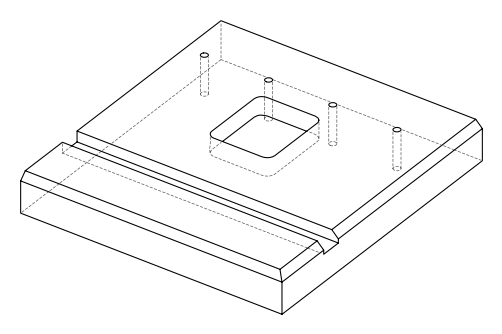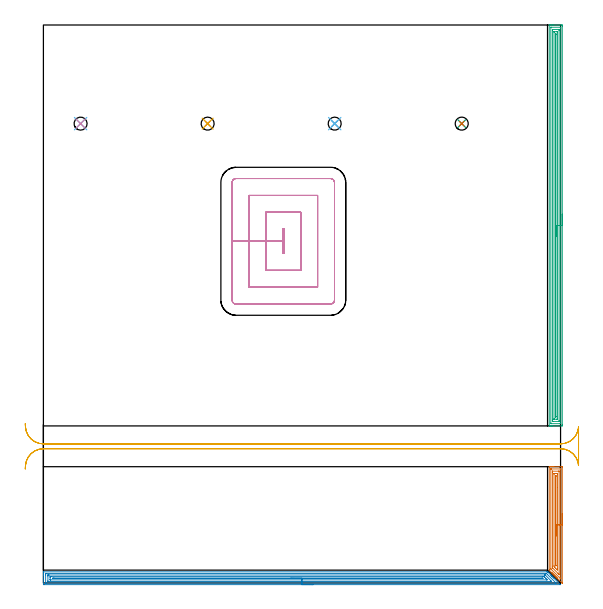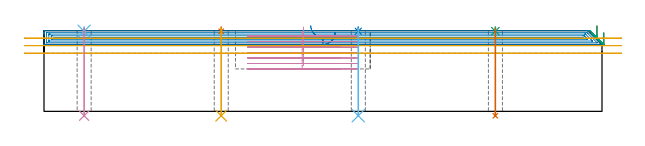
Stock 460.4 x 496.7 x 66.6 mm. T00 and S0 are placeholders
(PLAN: 13 operations, 4 tool changes, 58.6 min)
(1 AREA_MILL | FG_CHAMFER_SURFACE | UGT0205_001 | 4.09 min | 7398 mm3)
(2 AREA_MILL_1 | FG_CHAMFER_SURFACE_1 | UGT0205_001 | 18.34 min | 29408 mm3)
(3 AREA_MILL_2 | FG_CHAMFER_SURFACE_2 | UGT0205_001 | 14.45 min | 24405 mm3)
(4 MILL_RECTANGULAR_POCKET | POCKET_RECTANGULAR_STRAIGHT | UGT0201_094 | Follow Part, ap 5, ae 75% | 14.04 min | 457515 mm3)
(5 MILL_RECTANGULAR_SLOT | SLOT_RECTANGULAR | UGT0201_004 | Follow Part, ap 8, ae 75% | 6.38 min | 310139 mm3)
(6 SPOT_DRILL | STEP1HOLE | NXT0321_9005460120000 | 0.03 min | 99 mm3)
(7 SPOT_DRILL_1 | STEP1HOLE_1 | NXT0321_9005460120000 | 0.03 min | 10 mm3)
(8 SPOT_DRILL_2 | STEP1HOLE_2 | NXT0321_9005460120000 | 0.03 min | 16 mm3)
(9 SPOT_DRILL_3 | STEP1HOLE_3 | NXT0321_9005460120000 | 0.03 min | 38 mm3)
(10 DRILL_THROUGH_HOLE_INTO_CENTER | STEP1HOLE | NXT0301_087 | 0.29 min | 7019 mm3)
(11 DRILL_THROUGH_HOLE_INTO_CENTER_1 | STEP1HOLE_1 | NXT0301_087 | 0.29 min | 7008 mm3)
(12 DRILL_THROUGH_HOLE_INTO_CENTER_2 | STEP1HOLE_2 | NXT0301_087 | 0.29 min | 7049 mm3)
(13 DRILL_THROUGH_HOLE_INTO_CENTER_3 | STEP1HOLE_3 | NXT0301_087 | 0.29 min | 6944 mm3)
(TOOL UGT0205_001 | Chamfer Mill 20 x 3 x 45 deg. | D20 FL50 Z2)
(TOOL UGT0201_094 | End mill 20 mm | D20 FL38 Z4)
(TOOL UGT0201_004 | End Mill 32 mm | D32 FL53 Z6)
(TOOL NXT0321_9005460120000 | NC Spot Drill, 142deg, 12mm, Carbide, Uncoated | D12 PA142 FL30 Z2)
(TOOL NXT0301_087 | Carbide Drill 11.6mm [860.1-1160-058A1-MM 2214] | D11.6 PA140 FL72 Z2)
(OP 1 AREA_MILL)
G17 G21 G94 G90
T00 M6
G54
G17 G0 G90 X461.9 Y61.767 S1061 M3
G43 Z76.6 H0
Z65.
G94 G1 Y61.729 Z64.129 F250.
Y61.615 Z63.264
Y61.426 Z62.412
Y61.164 Z61.58
Y60.83 Z60.774
Y60.427 Z60.
Y59.958 Z59.264
Y59.427 Z58.572
Y58.838 Z57.929
Y58.195 Z57.34
Y57.503 Z56.809
Y56.767 Z56.34
Y55.993 Z55.937
Y55.187 Z55.603
Y54.355 Z55.341
Y53.503 Z55.152
Y52.638 Z55.038
Y51.767 Z55.
X461.899 Y0.034
X461.883 Y0.012 Z55.015
X461.874 Y0.001 Z55.023
X461.844 Y-0.028 Z55.05
X461.64 Y0.072 Z55.258
X461.634 Y0.076 Z55.264
X457.602 Y4.104 Z59.296
X457.427 Y4.277 Z59.468
X457.254 Y4.451 Z59.644
X457.156 Y4.549 Z59.742
X456.984 Y4.719 Z59.91
X456.815 Y4.89 Z60.083
X456.711 Y4.994 Z60.187
X456.542 Y5.161 Z60.353
X456.376 Y5.328 Z60.522
X456.265 Y5.439 Z60.633
X456.1 Y5.603 Z60.795
X455.937 Y5.767 Z60.961
X455.82 Y5.884 Z61.078
X455.658 Y6.045 Z61.237
X455.498 Y6.205 Z61.4
X455.374 Y6.329 Z61.524
X455.216 Y6.486 Z61.68
X455.059 Y6.644 Z61.839
X454.929 Y6.774 Z61.969
X454.773 Y6.928 Z62.122
X454.62 Y7.082 Z62.277
X454.483 Y7.22 Z62.415
X454.331 Y7.37 Z62.564
X454.181 Y7.521 Z62.716
X454.037 Y7.665 Z62.86
X453.889 Y7.812 Z63.007
X453.743 Y7.959 Z63.155
X453.592 Y8.11 Z63.306
X453.447 Y8.254 Z63.449
X453.304 Y8.398 Z63.594
X453.146 Y8.555 Z63.751
X453.004 Y8.696 Z63.891
X452.865 Y8.836 Z64.033
X452.701 Y9. Z64.197
X452.562 Y9.138 Z64.334
X450.473 Y11.226 Z66.425
X450.335 Y11.369 Z66.562
X450.305 Y11.405 Z66.59
X450.3 Y11.67 Z66.6
Y103.37
X450.303 Y103.492 Z66.588
X450.315 Y103.5 Z66.576
X450.588 Z66.311
X451.31 Z65.589
X452.046 Z64.853
X452.562 Z64.334
X452.82 Z64.077
X453.447 Z63.45
X453.705 Z63.193
X454.331 Z62.563
X461.407 Z55.49
X461.723 Y103.497 Z55.174
X461.891 Y103.49 Z55.005
X461.899 Y103.32 Z54.999
X461.9 Y102.925 Z55.
Y51.767
X460.486 Z56.414
X460.485 Y4.104 Z56.415
X460.48 Y3.724 Z56.42
X460.479 Y3.693 Z56.421
X460.451 Y3.715 Z56.449
X460.402 Y3.759 Z56.498
X460.355 Y3.803 Z56.545
X460.054 Y4.104 Z56.846
X452.035 Y12.116 Z64.865
X451.858 Y12.298 Z65.042
X451.721 Y12.441 Z65.179
X451.714 Y13.006 Z65.186
Y101.144
X451.716 Y101.358 Z65.184
X451.719 Y101.463 Z65.181
X451.72 Y101.482 Z65.18
X451.755 Y101.49 Z65.145
X451.856 Y101.494 Z65.044
X452.209 Y101.5 Z64.691
X460.169 Z56.731
X460.372 Y101.497 Z56.528
X460.451 Y101.492 Z56.449
X460.479 Y101.488 Z56.421
X460.481 Y101.452 Z56.419
X460.484 Y101.362 Z56.416
X460.486 Y101.181 Z56.414
Y51.767
X459.071 Z57.829
Y7.665
X459.07 Y7.573 Z57.83
X459.068 Y7.56 Z57.832
X459.067 Y7.556 Z57.833
X459.057 Y7.56 Z57.843
X458.943 Y7.665 Z57.957
X458.753 Y7.852 Z58.147
X458.049 Y8.555 Z58.851
X453.447 Y13.155 Z63.453
X453.264 Y13.343 Z63.636
X453.174 Y13.439 Z63.726
X453.135 Y13.489 Z63.765
X453.134 Y13.577 Z63.766
X453.13 Y13.897 Z63.77
X453.129 Y14.217 Z63.771
X453.128 Y14.787 Z63.772
X453.129 Y98.794 Z63.771
X453.13 Y99.364 Z63.77
X453.132 Y99.443 Z63.768
X453.135 Y99.48 Z63.765
X453.141 Y99.49 Z63.759
X453.176 Y99.493 Z63.724
X453.312 Y99.499 Z63.588
X458.753 Y99.5 Z58.147
X458.888 Y99.498 Z58.012
X458.979 Y99.495 Z57.921
X459.049 Y99.49 Z57.851
X459.065 Y99.482 Z57.835
X459.067 Y99.469 Z57.833
X459.069 Y99.364 Z57.831
X459.071 Y99.044 Z57.829
Y51.767
X457.657 Z59.243
Y12.33
X457.655 Y12.116 Z59.245
X457.65 Y11.446 Z59.25
X456.984 Y12.071 Z59.916
X456.937 Y12.116 Z59.963
X456.045 Y13.006 Z60.855
X455.216 Y13.837 Z61.684
X455.158 Y13.897 Z61.742
X454.55 Y14.567 Z62.35
X454.543 Y15.677 Z62.357
Y96.693
X454.545 Y97.368 Z62.355
X454.548 Y97.466 Z62.352
X454.549 Y97.487 Z62.351
X454.565 Y97.49 Z62.335
X454.614 Y97.495 Z62.286
X454.815 Y97.498 Z62.085
X455.216 Y97.5 Z61.684
X456.984 Z59.916
X457.067 Z59.833
X457.412 Y97.494 Z59.488
X457.585 Y97.49 Z59.315
X457.651 Y97.477 Z59.249
X457.652 Y97.424 Z59.248
X457.656 Y96.907 Z59.244
X457.657 Y84.953 Z59.243
Y51.767
X456.243 Z60.657
Y15.534
X456.241 Y15.389 Z60.659
X456.238 Y15.294 Z60.662
X456.236 Y15.276 Z60.664
X456.227 Y15.282 Z60.673
X456.193 Y15.312 Z60.707
X456.1 Y15.406 Z60.8
X455.971 Y15.545 Z60.929
X455.964 Y15.677 Z60.936
X455.96 Y15.818 Z60.94
X455.957 Y16.568 Z60.943
Y16.712
Y95.056
X455.959 Y95.201 Z60.941
X455.964 Y95.479 Z60.936
X456.1 Y95.49 Z60.8
X456.183 Y95.492 Z60.717
X456.228 Y95.49 Z60.672
X456.236 Y95.344 Z60.664
X456.241 Y95.056 Z60.659
X456.242 Y94.912 Z60.658
X456.243 Y51.767 Z60.657
Y50.895 Z60.695
Y50.03 Z60.809
Y49.179 Z60.998
Y48.347 Z61.26
Y47.541 Z61.594
Y46.767 Z61.997
Y46.031 Z62.465
Y45.339 Z62.997
Y44.696 Z63.586
Y44.106 Z64.229
Y43.575 Z64.921
Y43.107 Z65.657
Y42.704 Z66.431
Y42.37 Z67.237
Y42.108 Z68.069
Y41.919 Z68.92
Y41.805 Z69.785
Y41.767 Z70.657
G0 Z76.6
M5
M2
(OP 2 AREA_MILL_1)
G17 G21 G94 G90
T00 M6
G54
G17 G0 G90 X240.1 Y-1.5 S1061 M3
G43 Z76.6 H0
Z65.2
G94 G1 X240.062 Z64.328 F250.
X239.948 Z63.464
X239.759 Z62.612
X239.497 Z61.78
X239.163 Z60.974
X238.76 Z60.2
X238.292 Z59.464
X237.76 Z58.772
X237.171 Z58.129
X236.528 Z57.54
X235.836 Z57.008
X235.1 Z56.54
X234.326 Z56.137
X233.52 Z55.803
X232.688 Z55.541
X231.836 Z55.352
X230.972 Z55.238
X230.1 Z55.2
X0.612
X0.144 Y-1.495 Z55.203
X0.01 Y-1.492 Z55.206
X0. Y-1.353 Z55.344
Y6.838 Z63.532
Y7.391 Z64.088
Y7.718 Z64.414
Y8.27 Z64.967
Y8.597 Z65.292
Y9.586 Z66.286
X0.01 Y9.894 Z66.593
X0.166 Y9.9 Z66.6
X447.979
X448.801 Y9.894 Z66.592
X448.872 Y9.826 Z66.525
X449.225 Y9.477 Z66.174
X451.864 Y6.838 Z63.534
X451.998 Y6.704 Z63.401
X452.165 Y6.536 Z63.233
X452.304 Y6.399 Z63.094
X452.444 Y6.257 Z62.955
X452.599 Y6.103 Z62.8
X452.743 Y5.959 Z62.654
X452.89 Y5.811 Z62.508
X453.032 Y5.669 Z62.367
X453.183 Y5.519 Z62.214
X453.664 Y5.036 Z61.736
X453.932 Y4.769 Z61.467
X454.062 Y4.64 Z61.336
X454.423 Y4.277 Z60.977
X459.885 Y-1.184 Z55.513
X460.112 Y-1.411 Z55.288
X460.142 Y-1.441 Z55.258
X460.183 Y-1.484 Z55.214
X460.184 Y-1.495 Z55.204
X460.183 Y-1.5 Z55.2
X230.1
Y-0.086 Z56.614
X2.398 Y-0.085 Z56.615
X2.284
X2.037 Y-0.08 Z56.62
X2.014 Y-0.079 Z56.621
X2.009 Y-0.063 Z56.637
X2.003 Y-0.032 Z56.668
X2.001 Y-0.002 Z56.698
X2. Y7.23 Z63.93
X2.002 Y7.718 Z64.418
X2.005 Y8.105 Z64.805
X2.018 Y8.479 Z65.179
X2.398 Y8.484 Z65.184
X2.512 Y8.485 Z65.185
X447.589
X447.687 Y8.484 Z65.184
X447.735 Y8.481 Z65.181
X447.755 Y8.479 Z65.179
X447.783 Y8.455 Z65.155
X447.979 Y8.268 Z64.968
X448.532 Y7.718 Z64.418
X448.872 Y7.378 Z64.078
X456.016 Y0.234 Z56.934
X456.244 Y0.003 Z56.703
X456.281 Y-0.037 Z56.663
X456.312 Y-0.073 Z56.627
X456.278 Y-0.079 Z56.621
X456.016 Y-0.084 Z56.616
X455.902 Y-0.085 Z56.615
X230.1 Y-0.086 Z56.614
Y1.328 Z58.028
X4.184 Y1.329 Z58.029
X4.105 Y1.33 Z58.03
X4.043 Y1.333 Z58.033
X4.01 Y1.335 Z58.035
X4.008 Y1.381 Z58.081
X4.003 Y1.562 Z58.262
X4. Y1.743 Z58.443
Y6.14 Z62.84
X4.004 Y6.838 Z63.538
X4.007 Y7.012 Z63.712
X4.016 Y7.065 Z63.765
X4.066 Y7.067 Z63.767
X4.184 Y7.069 Z63.769
X4.841 Y7.071 Z63.771
X5.077
X446.193
X446.43 Y7.07 Z63.77
X446.588 Y7.068 Z63.768
X446.71 Y7.065 Z63.765
X446.765 Y7.024 Z63.724
X446.959 Y6.838 Z63.538
X447.086 Y6.714 Z63.414
X451.551 Y2.25 Z58.95
X452.237 Y1.562 Z58.262
X452.444 Y1.35 Z58.05
X452.449 Y1.334 Z58.034
X452.444 Y1.333 Z58.033
X451.787 Y1.329 Z58.029
X230.1 Y1.328 Z58.028
Y2.743 Z59.443
X6.556
X6.132 Y2.747 Z59.447
X6.042 Y2.749 Z59.449
X6.01 Y2.752 Z59.452
X6.007 Y2.795 Z59.495
X6.004 Y2.894 Z59.594
X6. Y3.291 Z59.991
Y5.05 Z61.75
Y5.079 Z61.779
X6.007 Y5.504 Z62.204
X6.01 Y5.61 Z62.31
X6.018 Y5.651 Z62.351
X6.081 Y5.652 Z62.352
X6.278 Y5.655 Z62.355
X6.863 Y5.657 Z62.357
X7.169
X444.714
X445.3 Y5.655 Z62.355
X445.611 Y5.653 Z62.353
X445.675 Y5.65 Z62.35
X445.935 Y5.406 Z62.106
X446.11 Y5.239 Z61.939
X446.193 Y5.158 Z61.858
X446.272 Y5.079 Z61.779
X447.152 Y4.2 Z60.9
X447.979 Y3.371 Z60.071
X448.028 Y3.321 Z60.021
X448.559 Y2.75 Z59.45
X447.979 Y2.745 Z59.445
X447.672 Y2.744 Z59.444
X230.1 Y2.743 Z59.443
Y4.157 Z60.857
X9.586
X8.691 Y4.159 Z60.859
X8.649 Y4.161 Z60.861
X8.1 Y4.2 Z60.9
X8.609 Y4.24 Z60.94
X8.649 Y4.241 Z60.941
X9.498 Y4.243 Z60.943
X443.515
X444.367 Y4.239 Z60.939
X444.407 Y4.236 Z60.936
X444.69 Y4.2 Z60.9
X444.725 Y4.165 Z60.865
X444.451 Y4.157 Z60.857
X230.1
X229.228 Z60.895
X228.364 Z61.009
X227.512 Z61.198
X226.68 Z61.46
X225.874 Z61.794
X225.1 Z62.197
X224.364 Z62.665
X223.672 Z63.196
X223.029 Z63.786
X222.44 Z64.429
X221.908 Z65.121
X221.44 Z65.857
X221.037 Z66.631
X220.703 Z67.437
X220.441 Z68.269
X220.252 Z69.12
X220.138 Z69.985
X220.1 Z70.857
G0 Z76.6
M5
M2
(OP 3 AREA_MILL_2)
G17 G21 G94 G90
T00 M6
G54
G17 G0 G90 X461.9 Y328.25 S1061 M3
G43 Z76.6 H0
Z65.
G94 G1 Y328.212 Z64.128 F250.
Y328.098 Z63.264
Y327.909 Z62.412
Y327.647 Z61.58
Y327.313 Z60.774
Y326.91 Z60.
Y326.441 Z59.264
Y325.91 Z58.572
Y325.321 Z57.929
Y324.678 Z57.34
Y323.986 Z56.809
Y323.25 Z56.34
Y322.476 Z55.937
Y321.67 Z55.603
Y320.838 Z55.341
Y319.986 Z55.152
Y319.122 Z55.038
Y318.25 Z55.
Y140.817
X461.899 Y140.422 Z55.001
X461.895 Y139.928 Z55.003
X461.892 Y139.809 Z55.006
X461.407 Y139.8 Z55.491
X453.447 Z63.448
X452.908 Z63.989
X452.562 Z64.334
X452.024 Z64.872
X451.678 Z65.217
X450.986 Z65.914
X450.686 Z66.214
X450.32 Z66.571
X450.303 Y139.808 Z66.588
X450.3 Y139.975 Z66.6
Y496.525
X450.303 Y496.69 Z66.588
X450.319 Y496.692 Z66.572
X450.686 Y496.7 Z66.214
X450.986 Z65.914
X451.678 Z65.217
X452.908 Z63.989
X453.447 Z63.448
X454.062 Z62.833
X460.792 Z56.106
X461.407 Y496.696 Z55.491
X461.892 Y496.691 Z55.006
X461.895 Y496.571 Z55.003
X461.899 Y496.078 Z55.001
X461.9 Y495.58 Z55.
Y318.25
X460.486 Z56.414
Y141.995
X460.485 Y141.888 Z56.415
X460.482 Y141.835 Z56.418
X460.48 Y141.816 Z56.42
X460.446 Y141.81 Z56.454
X460.041 Y141.801 Z56.859
X452.082 Z64.818
X451.837 Y141.805 Z65.063
X451.722 Y141.81 Z65.178
X451.715 Y142.172 Z65.185
X451.714 Y142.209 Z65.186
Y494.505
X451.715 Y494.612 Z65.185
X451.718 Y494.665 Z65.182
X451.72 Y494.684 Z65.18
X451.754 Y494.69 Z65.146
X452.159 Y494.699 Z64.741
X460.118 Z56.782
X460.363 Y494.695 Z56.537
X460.478 Y494.69 Z56.422
X460.485 Y494.328 Z56.415
X460.486 Y494.291 Z56.414
Y318.25
X459.072 Z57.828
X459.071 Y144.569 Z57.829
X459.067 Y143.996 Z57.833
X459.065 Y143.837 Z57.835
X459.059 Y143.81 Z57.841
X459.012 Y143.805 Z57.888
X458.946 Y143.801 Z57.954
X453.64 Y143.8 Z63.26
X453.447 Y143.802 Z63.453
X453.253 Y143.808 Z63.647
X453.135 Y143.813 Z63.765
X453.132 Y143.889 Z63.768
X453.13 Y143.996 Z63.77
X453.129 Y144.317 Z63.771
X453.128 Y144.89 Z63.772
X453.129 Y491.931 Z63.771
X453.133 Y492.504 Z63.767
X453.135 Y492.663 Z63.765
X453.142 Y492.69 Z63.758
X453.188 Y492.695 Z63.712
X453.254 Y492.699 Z63.646
X458.559 Y492.7 Z58.341
X458.753 Y492.698 Z58.147
X458.947 Y492.692 Z57.953
X459.065 Y492.687 Z57.835
X459.068 Y492.611 Z57.832
X459.07 Y492.504 Z57.83
X459.071 Y492.183 Z57.829
Y491.61
X459.072 Y318.25 Z57.828
X457.657 Z59.243
Y145.998
X457.656 Y145.9 Z59.244
X457.653 Y145.841 Z59.247
X457.651 Y145.815 Z59.249
X457.634 Y145.81 Z59.266
X456.968 Y145.8 Z59.932
X455.199 Z61.701
X454.778 Y145.804 Z62.122
X454.568 Y145.809 Z62.332
X454.549 Y145.811 Z62.351
X454.547 Y145.827 Z62.353
X454.544 Y145.865 Z62.356
X454.543 Y145.92 Z62.357
Y490.502
X454.544 Y490.6 Z62.356
X454.547 Y490.659 Z62.353
X454.549 Y490.685 Z62.351
X454.566 Y490.69 Z62.334
X455.232 Y490.7 Z61.668
X457.001 Z59.899
X457.422 Y490.696 Z59.478
X457.632 Y490.691 Z59.268
X457.651 Y490.689 Z59.249
X457.653 Y490.673 Z59.247
X457.656 Y490.635 Z59.244
X457.657 Y490.58 Z59.243
Y318.25
X456.243 Z60.657
Y148.32
X456.242 Y148.175 Z60.658
X456.238 Y147.886 Z60.662
X456.236 Y147.811 Z60.664
X456.222 Y147.807 Z60.678
X456.182 Y147.803 Z60.718
X456.1 Y147.801 Z60.8
X456.006 Y147.802 Z60.894
X455.979 Y147.805 Z60.921
X455.969 Y147.808 Z60.931
X455.964 Y147.839 Z60.936
X455.96 Y148.03 Z60.94
X455.957 Y148.32 Z60.943
Y148.464
Y488.18
X455.958 Y488.325 Z60.942
X455.962 Y488.614 Z60.938
X455.964 Y488.689 Z60.936
X455.978 Y488.692 Z60.922
X456.018 Y488.697 Z60.882
X456.1 Y488.699 Z60.8
X456.194 Y488.698 Z60.706
X456.221 Y488.695 Z60.679
X456.231 Y488.692 Z60.669
X456.236 Y488.661 Z60.664
X456.24 Y488.469 Z60.66
X456.243 Y488.18 Z60.657
Y488.036
Y318.25
Y317.378 Z60.695
Y316.513 Z60.809
Y315.662 Z60.998
Y314.83 Z61.26
Y314.024 Z61.594
Y313.25 Z61.997
Y312.514 Z62.465
Y311.822 Z62.996
Y311.179 Z63.586
Y310.59 Z64.229
Y310.058 Z64.921
Y309.59 Z65.657
Y309.187 Z66.431
Y308.853 Z67.237
Y308.591 Z68.069
Y308.402 Z68.92
Y308.288 Z69.785
Y308.25 Z70.657
G0 Z76.6
M5
M2
(OP 4 MILL_RECTANGULAR_POCKET)
G17 G21 G94 G90
T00 M6
G54
G17 G0 G90 X214.1 Y298.906 S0 M3
G43 Z76.6 H0
Z69.6
G94 G1 Y315. Z65.288 F250.
X213. Z64.993
Y304.15 Z62.086
Y293.3 F500.
X214.1
Y315.
X213.
Y304.15
X198.
Y278.3
X229.1
Y330.
X198.
Y304.15
X183.
Y263.3
X244.1
Y345.
X183.
Y304.15
X168.
Y251.8
G3 X171.5 Y248.3 R3.5
G1 X255.6
G3 X259.1 Y251.8 R3.5
G1 Y356.5
G3 X255.6 Y360. R3.5
G1 X171.5
G3 X168. Y356.5 R3.5
G1 Y304.15
Y303.15
G0 X214.1 Y298.906 Z65.086
G1 Y315. Z60.773 F250.
X213. Z60.479
Y304.15 Z57.571
Y293.3 F500.
X214.1
Y315.
X213.
Y304.15
X198.
Y278.3
X229.1
Y330.
X198.
Y304.15
X183.
Y263.3
X244.1
Y345.
X183.
Y304.15
X168.
Y251.8
G3 X171.5 Y248.3 R3.5
G1 X255.6
G3 X259.1 Y251.8 R3.5
G1 Y356.5
G3 X255.6 Y360. R3.5
G1 X171.5
G3 X168. Y356.5 R3.5
G1 Y304.15
Y303.15
G0 X214.1 Y298.906 Z60.571
G1 Y315. Z56.259 F250.
X213. Z55.964
Y304.15 Z53.057
Y293.3 F500.
X214.1
Y315.
X213.
Y304.15
X198.
Y278.3
X229.1
Y330.
X198.
Y304.15
X183.
Y263.3
X244.1
Y345.
X183.
Y304.15
X168.
Y251.8
G3 X171.5 Y248.3 R3.5
G1 X255.6
G3 X259.1 Y251.8 R3.5
G1 Y356.5
G3 X255.6 Y360. R3.5
G1 X171.5
G3 X168. Y356.5 R3.5
G1 Y304.15
Y303.15
G0 X214.1 Y298.906 Z56.057
G1 Y315. Z51.745 F250.
X213. Z51.45
Y304.15 Z48.543
Y293.3 F500.
X214.1
Y315.
X213.
Y304.15
X198.
Y278.3
X229.1
Y330.
X198.
Y304.15
X183.
Y263.3
X244.1
Y345.
X183.
Y304.15
X168.
Y251.8
G3 X171.5 Y248.3 R3.5
G1 X255.6
G3 X259.1 Y251.8 R3.5
G1 Y356.5
G3 X255.6 Y360. R3.5
G1 X171.5
G3 X168. Y356.5 R3.5
G1 Y304.15
Y303.15
G0 X214.1 Y298.906 Z51.543
G1 Y315. Z47.231 F250.
X213. Z46.936
Y304.15 Z44.029
Y293.3 F500.
X214.1
Y315.
X213.
Y304.15
X198.
Y278.3
X229.1
Y330.
X198.
Y304.15
X183.
Y263.3
X244.1
Y345.
X183.
Y304.15
X168.
Y251.8
G3 X171.5 Y248.3 R3.5
G1 X255.6
G3 X259.1 Y251.8 R3.5
G1 Y356.5
G3 X255.6 Y360. R3.5
G1 X171.5
G3 X168. Y356.5 R3.5
G1 Y304.15
Y303.15
G0 X214.1 Y298.906 Z47.029
G1 Y315. Z42.716 F250.
X213. Z42.422
Y304.15 Z39.514
Y293.3 F500.
X214.1
Y315.
X213.
Y304.15
X198.
Y278.3
X229.1
Y330.
X198.
Y304.15
X183.
Y263.3
X244.1
Y345.
X183.
Y304.15
X168.
Y251.8
G3 X171.5 Y248.3 R3.5
G1 X255.6
G3 X259.1 Y251.8 R3.5
G1 Y356.5
G3 X255.6 Y360. R3.5
G1 X171.5
G3 X168. Y356.5 R3.5
G1 Y304.15
Y303.15
G0 X214.1 Y298.906 Z42.514
G1 Y315. Z38.202 F250.
X213. Z37.907
Y304.15 Z35.
Y293.3 F500.
X214.1
Y315.
X213.
Y304.15
X198.
Y278.3
X229.1
Y330.
X198.
Y304.15
X183.
Y263.3
X244.1
Y345.
X183.
Y304.15
X168.
Y251.8
G3 X171.5 Y248.3 R3.5
G1 X255.6
G3 X259.1 Y251.8 R3.5
G1 Y356.5
G3 X255.6 Y360. R3.5
G1 X171.5
G3 X168. Y356.5 R3.5
G1 Y304.15
Y303.15
G0 Z76.6
M5
M2
(OP 5 MILL_RECTANGULAR_SLOT)
G17 G21 G94 G90
T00 M6
G54
G17 G0 G90 X-16.154 Y101.485 S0 M3
G43 Z76.6 H0
Z60.4
G94 G1 X-15.97 Y104.479 F250.
G2 X0. Y119.5 R16. F500.
G1 X460.4
G2 X476.022 Y106.956 R16.
G1 X476.052 Y106.95
G3 X476.4 Y110.271 R16.
G1 Y133.029
G3 X476.052 Y136.35 R16.
G1 X476.022 Y136.344
G2 X460.4 Y123.8 R16.
G1 X0.
G2 X-15.97 Y138.821 R16.
G1 X-16.154 Y141.815 F250.
G0 Y101.485 Z54.2
G1 X-15.97 Y104.479
G2 X0. Y119.5 R16. F500.
G1 X460.4
G2 X476.37 Y104.479 R16.
G1 X476.4
Y138.821
X476.37
G2 X460.4 Y123.8 R16.
G1 X0.
G2 X-15.97 Y138.821 R16.
G1 X-16.154 Y141.815 F250.
G0 Y101.485 Z48.
G1 X-15.97 Y104.479
G2 X0. Y119.5 R16. F500.
G1 X460.4
G2 X476.37 Y104.479 R16.
G1 X476.4
Y138.821
X476.37
G2 X460.4 Y123.8 R16.
G1 X0.
G2 X-15.97 Y138.821 R16.
G1 X-16.154 Y141.815 F250.
G0 Z76.6
M5
M2
(OP 6 SPOT_DRILL)
G17 G21 G94 G90
T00 M6
G54
G17 G0 G90 X33.1 Y408.9 S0 M3
G43 Z76.6 H0
G94 G81 G98 Z66.101 F250. R69.6
G80
M5
M2
(OP 7 SPOT_DRILL_1)
G17 G21 G94 G90
T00 M6
G54
G17 G0 G90 X146.2 Y408.9 S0 M3
G43 Z76.6 H0
G94 G81 G98 Z66.101 F250. R69.6
G80
M5
M2
(OP 8 SPOT_DRILL_2)
G17 G21 G94 G90
T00 M6
G54
G17 G0 G90 X259.3 Y408.9 S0 M3
G43 Z76.6 H0
G94 G81 G98 Z66.101 F250. R69.6
G80
M5
M2
(OP 9 SPOT_DRILL_3)
G17 G21 G94 G90
T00 M6
G54
G17 G0 G90 X372.4 Y408.9 S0 M3
G43 Z76.6 H0
G94 G81 G98 Z66.101 F250. R69.6
G80
M5
M2
(OP 10 DRILL_THROUGH_HOLE_INTO_CENTER)
G17 G21 G94 G90
T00 M6
G54
G17 G0 G90 X33.1 Y408.9 S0 M3
G43 Z76.6 H1
G94 G73 G98 Z-3.611 F250. Q10.03 R68.6
G80
M5
M2
(OP 11 DRILL_THROUGH_HOLE_INTO_CENTER_1)
G17 G21 G94 G90
T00 M6
G54
G17 G0 G90 X146.2 Y408.9 S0 M3
G43 Z76.6 H1
G94 G73 G98 Z-3.611 F250. Q10.03 R68.6
G80
M5
M2
(OP 12 DRILL_THROUGH_HOLE_INTO_CENTER_2)
G17 G21 G94 G90
T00 M6
G54
G17 G0 G90 X259.3 Y408.9 S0 M3
G43 Z76.6 H1
G94 G73 G98 Z-3.611 F250. Q10.03 R68.6
G80
M5
M2
(OP 13 DRILL_THROUGH_HOLE_INTO_CENTER_3)
G17 G21 G94 G90
T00 M6
G54
G17 G0 G90 X372.4 Y408.9 S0 M3
G43 Z76.6 H1
G94 G73 G98 Z-3.611 F250. Q10.03 R68.6
G80
M5
M2
